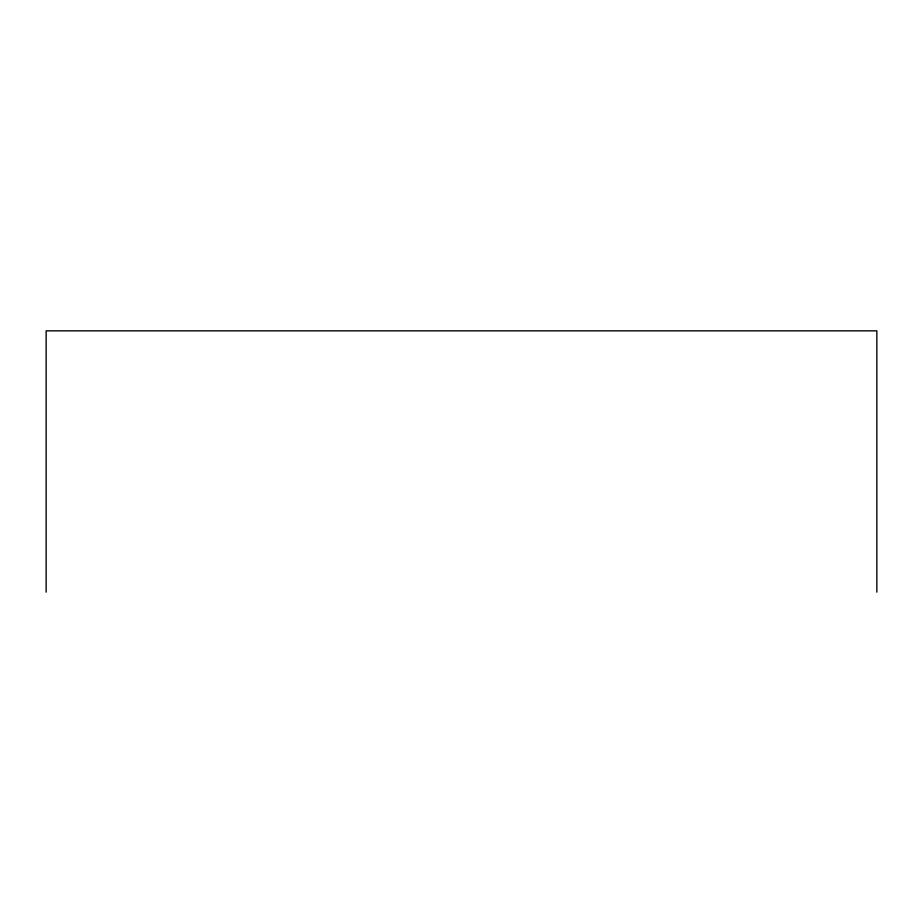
<?xml version="1.0" encoding="UTF-8"?>
<svg xmlns="http://www.w3.org/2000/svg" width="923" height="923" viewBox="0 0 923 923"><rect width="100%" height="100%" fill="white"/><g stroke="black" fill="none" stroke-linecap="round" stroke-linejoin="round"><path stroke-width="1.38" d="M876.85 592.151L876.85 330.849L46.15 330.849L46.15 592.151"/></g></svg>
